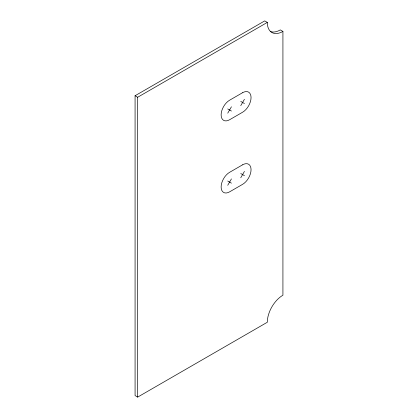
<?xml version="1.0" encoding="UTF-8"?>
<svg xmlns="http://www.w3.org/2000/svg" width="418" height="418" viewBox="0 0 418 418"><rect width="100%" height="100%" fill="white"/><g stroke="black" fill="none" stroke-linecap="round" stroke-linejoin="round"><path stroke-width="0.63" d="M227.742 113.173L231.42 106.799M240.752 105.66L244.431 99.285M227.742 185.284L231.42 178.909M240.752 177.77L244.431 171.396M135.077 95.743L264.709 20.9L267.311 22.405A22.081 12.749 -60 0 0 282.923 31.418L282.923 295.218A22.081 12.749 -60 0 0 267.311 322.257L137.679 397.1L135.077 395.595L135.077 95.743L137.679 97.242L267.311 22.405M282.923 31.418L280.321 29.913A22.081 12.749 -60 0 1 270.404 31.538M240.752 101.412L244.431 103.533M227.742 108.92L231.42 111.047M240.752 173.522L244.431 175.644M227.742 181.031L231.42 183.157M137.679 97.242L137.679 397.1M242.592 92.707L229.581 100.221A11.96 6.902 -60 0 0 221.127 114.866A11.96 6.902 -60 0 0 229.581 119.752L242.592 112.238A11.96 6.902 -60 0 0 251.051 97.593A11.96 6.902 -60 0 0 242.592 92.707M242.592 164.817L229.581 172.331A11.96 6.902 -60 0 0 221.127 186.977A11.96 6.902 -60 0 0 229.581 191.857L242.592 184.348A11.96 6.902 -60 0 0 251.051 169.703A11.96 6.902 -60 0 0 242.592 164.817"/></g></svg>
